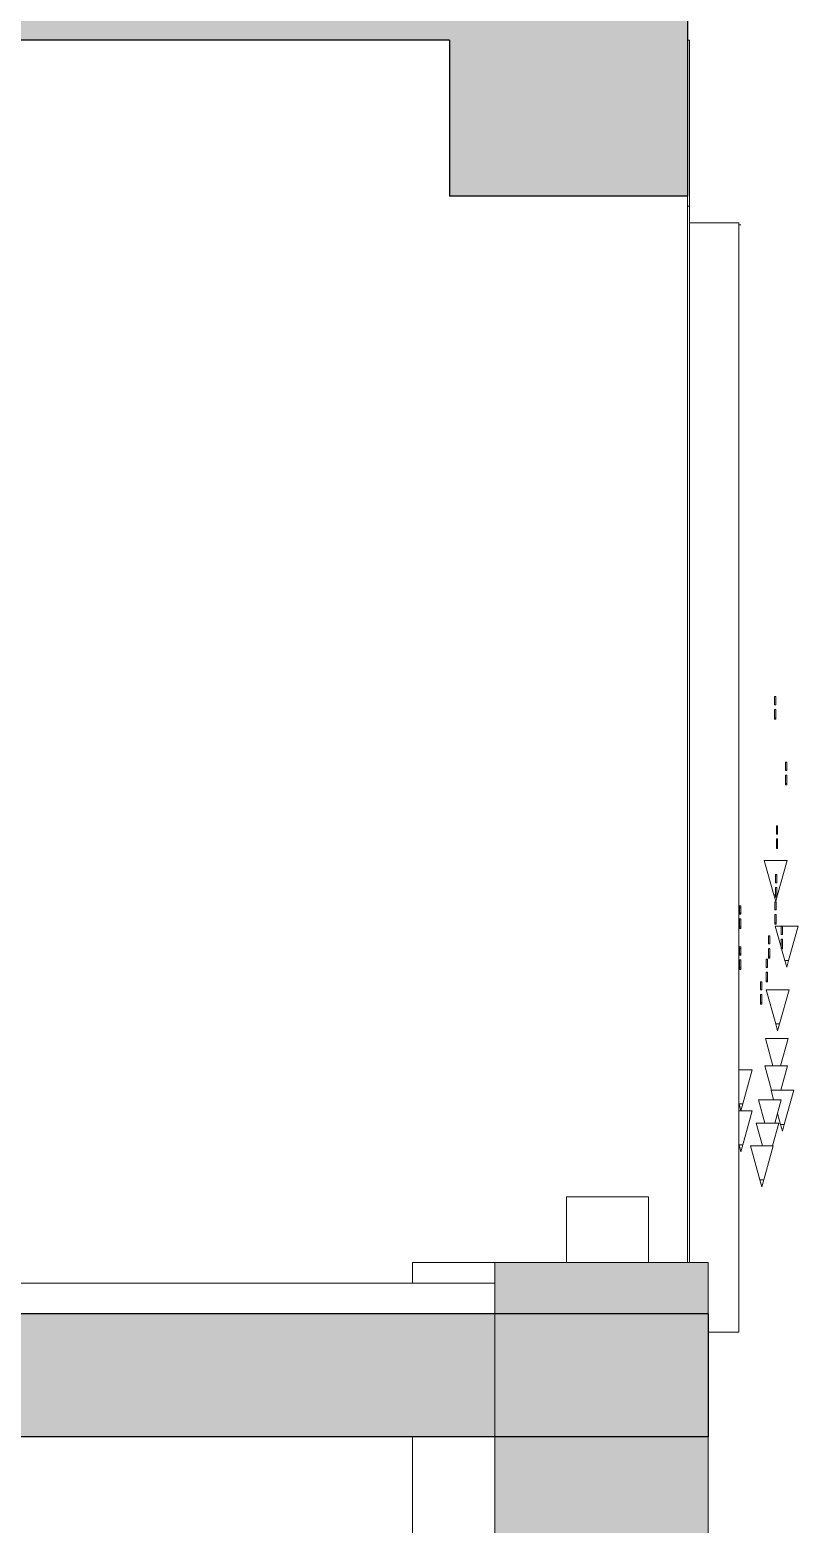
# Model space of a CAD drawing. Header units: metres. Extents: x -35.7 to 3.2, y -7 to 21.5.
# Drawn here: x -1.733 to 0.139, y -0.948 to 2.695 of the extents above; entities that cross this region are included whole.
import ezdxf

# ---------------------------------------------------------------- set-up
doc = ezdxf.new("R2010")
doc.units = ezdxf.units.M
doc.header["$MEASUREMENT"] = 0
for name, color, linetype in [('F_Schnitt F RB_1_110 Wand Aussen', 7, 'Continuous'), ('F_Schnitt F RB_1_111 Wand Aussen - Bohrpfahlwand 80', 7, 'Continuous'), ('F_Schnitt F RB_1_210 Decke', 7, 'Continuous'), ('F_Schnitt F RB_1_211 Decke - Bohrpfahl Rost', 7, 'Continuous'), ('F_Schnitt F RB_1_250 Träger Unterzug', 7, 'Continuous'), ('F_Schnitt F RB_1_270 Deckendurchbruchsymbol', 7, 'Continuous'), ('F_Schnitt F RB_1_420 Rampe', 7, 'Continuous'), ('F_Schnitt F RB_1_910 Allgemein Lageplan Höhen', 7, 'Continuous')]:
    doc.layers.add(name, color=color, linetype=linetype)

msp = doc.modelspace()

# ---------------------------------------------------------------- hatches: boundary and pattern name
at = {"layer": 'F_Schnitt F RB_1_111 Wand Aussen - Bohrpfahlwand 80', "linetype": 'Continuous', "lineweight": 0, "true_color": 0x000000}
msp.add_hatch(color=18, dxfattribs=at).paths.add_polyline_path([(-0.08, -0.31), (-0.6, -0.31), (-0.6, -0.735), (-0.08, -0.735)])
at = {"layer": 'F_Schnitt F RB_1_210 Decke', "linetype": 'Continuous', "lineweight": 0, "true_color": 0x000000}
for points in [[(-14.87, 2.67), (-0.71, 2.67), (-0.71, 2.87), (-14.87, 2.87)], [(-0.71, 2.72), (-0.71, 2.67), (-0.13, 2.67), (-0.13, 2.72)]]:
    msp.add_hatch(color=18, dxfattribs=at).paths.add_polyline_path(points)
at = {"layer": 'F_Schnitt F RB_1_211 Decke - Bohrpfahl Rost', "linetype": 'Continuous', "lineweight": 0, "true_color": 0x000000}
msp.add_hatch(color=18, dxfattribs=at).paths.add_polyline_path([(-0.08, -1.4), (-0.08, -0.735), (-0.6, -0.735), (-0.6, -1.4)])
at = {"layer": 'F_Schnitt F RB_1_250 Träger Unterzug', "linetype": 'Continuous', "lineweight": 0, "true_color": 0x000000}
msp.add_hatch(color=18, dxfattribs=at).paths.add_polyline_path([(-0.71, 2.29), (-0.13, 2.29), (-0.13, 2.67), (-0.71, 2.67)])
at = {"layer": 'F_Schnitt F RB_1_420 Rampe', "linetype": 'Continuous', "lineweight": 0, "true_color": 0x000000}
msp.add_hatch(color=18, dxfattribs=at).paths.add_polyline_path([(-0.6, -0.435), (-2.93, -0.435), (-2.93, -0.735), (-0.6, -0.735)])

# ---------------------------------------------------------------- linework, layer by layer
at = {"layer": 'F_Schnitt F RB_1_110 Wand Aussen', "color": 7, "linetype": 'Continuous', "lineweight": 18, "ltscale": 1000}
for p, q in [((-0.125, 2.67), (-0.13, 2.67)), ((-0.125, 2.265), (-0.125, 2.67)), ((-0.13, -0.31), (-0.13, 2.29)), ((-0.8, -0.36), (-0.8, -0.31)), ((-0.8, -0.31), (-0.6, -0.31)), ((-0.8, -1.04), (-0.8, -0.735))]:
    msp.add_line(p, q, dxfattribs=at)
at = {"layer": 'F_Schnitt F RB_1_110 Wand Aussen', "color": 7, "linetype": 'Continuous', "lineweight": 13, "ltscale": 1000}
for p, q in [((-0.125, 2.265), (-0.13, 2.265)), ((-0.125, 2.265), (-0.125, 2.225)), ((-0.125, 2.225), (-0.125, -0.31)), ((-0.005, 2.225), (-0.125, 2.225)), ((-0.005, 2.225), (-0.005, 2.22)), ((-0.005, 2.22), (-0.005, -0.48)), ((-0.005, 2.22), (0, 2.22)), ((-0.005, 2.22), (0, 2.22)), ((-0.005, -0.48), (-0.08, -0.48))]:
    msp.add_line(p, q, dxfattribs=at)
at = {"layer": 'F_Schnitt F RB_1_111 Wand Aussen - Bohrpfahlwand 80', "color": 7, "linetype": 'Continuous', "lineweight": 18, "ltscale": 1000}
msp.add_line((-0.6, -0.31), (-0.6, -0.735), dxfattribs=at)
at = {"layer": 'F_Schnitt F RB_1_111 Wand Aussen - Bohrpfahlwand 80', "color": 7, "linetype": 'Continuous', "lineweight": 13, "ltscale": 1000}
for q in [(-0.6, -0.31), (-0.08, -0.735)]:
    msp.add_line((-0.08, -0.31), q, dxfattribs=at)
at = {"layer": 'F_Schnitt F RB_1_210 Decke', "color": 7, "linetype": 'Continuous', "lineweight": 25, "ltscale": 1000}
for p, q in [((-0.13, 2.72), (-0.13, 2.67)), ((-0.71, 2.67), (-2.93, 2.67))]:
    msp.add_line(p, q, dxfattribs=at)
at = {"layer": 'F_Schnitt F RB_1_210 Decke', "color": 7, "linetype": 'Continuous', "lineweight": 13, "ltscale": 1000}
msp.add_line((-2.93, -0.36), (-0.6, -0.36), dxfattribs=at)
at = {"layer": 'F_Schnitt F RB_1_211 Decke - Bohrpfahl Rost', "color": 8, "linetype": 'Continuous', "lineweight": 13, "ltscale": 1000}
for p, q in [((-0.6, -0.735), (-0.6, -1.4)), ((-0.08, -0.735), (-0.08, -1.4))]:
    msp.add_line(p, q, dxfattribs=at)
at = {"layer": 'F_Schnitt F RB_1_250 Träger Unterzug', "color": 7, "linetype": 'Continuous', "lineweight": 25, "ltscale": 1000}
for p, q in [((-0.71, 2.67), (-0.71, 2.29)), ((-0.13, 2.67), (-0.13, 2.29)), ((-0.13, 2.29), (-0.71, 2.29))]:
    msp.add_line(p, q, dxfattribs=at)
at = {"layer": 'F_Schnitt F RB_1_270 Deckendurchbruchsymbol', "color": 7, "linetype": 'Continuous', "lineweight": 13, "ltscale": 1000}
for p, q in [((-0.425, -0.15), (-0.225, -0.15)), ((-0.425, -0.31), (-0.425, -0.15)), ((-0.225, -0.31), (-0.225, -0.15))]:
    msp.add_line(p, q, dxfattribs=at)
at = {"layer": 'F_Schnitt F RB_1_420 Rampe', "color": 7, "linetype": 'Continuous', "lineweight": 25, "ltscale": 1000}
for p, q in [((-0.08, -0.435), (-2.93, -0.435)), ((-0.08, -0.435), (-0.08, -0.735)), ((-0.6, -0.735), (-2.93, -0.735)), ((-0.08, -0.735), (-0.6, -0.735)), ((-0.08, -0.735), (-0.08, -0.735))]:
    msp.add_line(p, q, dxfattribs=at)
at = {"layer": 'F_Schnitt F RB_1_910 Allgemein Lageplan Höhen', "color": 7, "linetype": 'Continuous', "lineweight": 13, "ltscale": 1000}
for p, q in [((0.0816, 1.0696), (0.0816, 1.0698)), ((0.0848, 1.0698), (0.0816, 1.0698)), ((0.0816, 1.05), (0.0816, 1.0696)), ((0.0848, 1.0696), (0.0816, 1.0696)), ((0.0848, 1.0696), (0.0848, 1.0698)), ((0.0848, 1.05), (0.0848, 1.0696)), ((0.0848, 1.05), (0.0816, 1.05)), ((0.0816, 1.0498), (0.0816, 1.05)), ((0.0816, 1.0497), (0.0816, 1.0498)), ((0.0848, 1.0497), (0.0816, 1.0497)), ((0.0848, 1.0383), (0.0816, 1.0383)), ((0.0816, 1.038), (0.0816, 1.0382)), ((0.0816, 1.0376), (0.0816, 1.038)), ((0.0816, 1.0372), (0.0816, 1.0376)), ((0.0816, 1.0366), (0.0816, 1.0372)), ((0.0816, 1.0358), (0.0816, 1.0366)), ((0.0816, 1.035), (0.0816, 1.0358)), ((0.0816, 1.034), (0.0816, 1.035)), ((0.0816, 1.0329), (0.0816, 1.034)), ((0.0816, 1.0316), (0.0816, 1.0329)), ((0.0816, 1.0301), (0.0816, 1.0316)), ((0.0816, 1.0283), (0.0816, 1.0301)), ((0.0816, 1.0266), (0.0816, 1.0283)), ((0.0816, 1.0251), (0.0816, 1.0266)), ((0.0816, 1.0238), (0.0816, 1.0251)), ((0.0816, 1.0227), (0.0816, 1.0238)), ((0.0816, 1.0214), (0.0816, 1.0227)), ((0.0816, 1.0203), (0.0816, 1.0214)), ((0.0816, 1.0194), (0.0816, 1.0203)), ((0.0848, 1.0498), (0.0848, 1.05)), ((0.0848, 1.0497), (0.0848, 1.0498)), ((0.0848, 1.038), (0.0848, 1.0382)), ((0.0848, 1.0376), (0.0848, 1.038)), ((0.0848, 1.0372), (0.0848, 1.0376)), ((0.0848, 1.0366), (0.0848, 1.0372)), ((0.0848, 1.0358), (0.0848, 1.0366)), ((0.0848, 1.035), (0.0848, 1.0358)), ((0.0848, 1.034), (0.0848, 1.035)), ((0.0848, 1.0329), (0.0848, 1.034)), ((0.0848, 1.0316), (0.0848, 1.0329)), ((0.0848, 1.0301), (0.0848, 1.0316)), ((0.0848, 1.0283), (0.0848, 1.0301)), ((0.0848, 1.0266), (0.0848, 1.0283)), ((0.0848, 1.0251), (0.0848, 1.0266)), ((0.0848, 1.0238), (0.0848, 1.0251)), ((0.0848, 1.0227), (0.0848, 1.0238)), ((0.0848, 1.0214), (0.0848, 1.0227)), ((0.0848, 1.0203), (0.0848, 1.0214)), ((0.0848, 1.0194), (0.0848, 1.0203)), ((0.0816, 1.0188), (0.0816, 1.0194)), ((0.0816, 1.0184), (0.0816, 1.0188)), ((0.0816, 1.0182), (0.0816, 1.0184)), ((0.0848, 1.0182), (0.0816, 1.0182)), ((0.0816, 1.0172), (0.0816, 1.0182)), ((0.0816, 1.0161), (0.0816, 1.0172)), ((0.0816, 1.0153), (0.0816, 1.0161)), ((0.0816, 1.0147), (0.0816, 1.0153)), ((0.0848, 1.0147), (0.0816, 1.0147)), ((0.0848, 1.0188), (0.0848, 1.0194)), ((0.0848, 1.0184), (0.0848, 1.0188)), ((0.0848, 1.0182), (0.0848, 1.0184)), ((0.0848, 1.0172), (0.0848, 1.0182)), ((0.0848, 1.0161), (0.0848, 1.0172)), ((0.0848, 1.0153), (0.0848, 1.0161)), ((0.0848, 1.0147), (0.0848, 1.0153)), ((0.1085, 0.9096), (0.1085, 0.9098)), ((0.1116, 0.9098), (0.1085, 0.9098)), ((0.1085, 0.89), (0.1085, 0.9096)), ((0.1116, 0.9096), (0.1085, 0.9096)), ((0.1116, 0.89), (0.1085, 0.89)), ((0.1085, 0.8898), (0.1085, 0.89)), ((0.1085, 0.8897), (0.1085, 0.8898)), ((0.1116, 0.8897), (0.1085, 0.8897)), ((0.1116, 0.8783), (0.1085, 0.8783)), ((0.1085, 0.878), (0.1085, 0.8782)), ((0.1085, 0.8776), (0.1085, 0.878)), ((0.1085, 0.8772), (0.1085, 0.8776)), ((0.1085, 0.8766), (0.1085, 0.8772)), ((0.1085, 0.8758), (0.1085, 0.8766)), ((0.1085, 0.875), (0.1085, 0.8758)), ((0.1085, 0.874), (0.1085, 0.875)), ((0.1116, 0.9096), (0.1116, 0.9098)), ((0.1116, 0.89), (0.1116, 0.9096)), ((0.1116, 0.8898), (0.1116, 0.89)), ((0.1116, 0.8897), (0.1116, 0.8898)), ((0.1116, 0.878), (0.1116, 0.8782)), ((0.1116, 0.8776), (0.1116, 0.878)), ((0.1116, 0.8772), (0.1116, 0.8776)), ((0.1116, 0.8766), (0.1116, 0.8772)), ((0.1116, 0.8758), (0.1116, 0.8766)), ((0.1116, 0.875), (0.1116, 0.8758)), ((0.1116, 0.874), (0.1116, 0.875)), ((0.1085, 0.8729), (0.1085, 0.874)), ((0.1085, 0.8716), (0.1085, 0.8729)), ((0.1085, 0.8701), (0.1085, 0.8716)), ((0.1085, 0.8683), (0.1085, 0.8701)), ((0.1085, 0.8666), (0.1085, 0.8683)), ((0.1085, 0.8651), (0.1085, 0.8666)), ((0.1085, 0.8638), (0.1085, 0.8651)), ((0.1085, 0.8627), (0.1085, 0.8638)), ((0.1085, 0.8614), (0.1085, 0.8627)), ((0.1085, 0.8603), (0.1085, 0.8614)), ((0.1085, 0.8594), (0.1085, 0.8603)), ((0.1085, 0.8588), (0.1085, 0.8594)), ((0.1085, 0.8584), (0.1085, 0.8588)), ((0.1085, 0.8582), (0.1085, 0.8584)), ((0.1116, 0.8582), (0.1085, 0.8582)), ((0.1085, 0.8572), (0.1085, 0.8582)), ((0.1085, 0.8561), (0.1085, 0.8572)), ((0.1085, 0.8553), (0.1085, 0.8561)), ((0.1085, 0.8547), (0.1085, 0.8553)), ((0.1116, 0.8547), (0.1085, 0.8547)), ((0.1116, 0.8729), (0.1116, 0.874)), ((0.1116, 0.8716), (0.1116, 0.8729)), ((0.1116, 0.8701), (0.1116, 0.8716)), ((0.1116, 0.8683), (0.1116, 0.8701)), ((0.1116, 0.8666), (0.1116, 0.8683)), ((0.1116, 0.8651), (0.1116, 0.8666)), ((0.1116, 0.8638), (0.1116, 0.8651)), ((0.1116, 0.8627), (0.1116, 0.8638)), ((0.1116, 0.8614), (0.1116, 0.8627)), ((0.1116, 0.8603), (0.1116, 0.8614)), ((0.1116, 0.8594), (0.1116, 0.8603)), ((0.1116, 0.8588), (0.1116, 0.8594)), ((0.1116, 0.8584), (0.1116, 0.8588)), ((0.1116, 0.8582), (0.1116, 0.8584)), ((0.1116, 0.8572), (0.1116, 0.8582)), ((0.1116, 0.8561), (0.1116, 0.8572)), ((0.1116, 0.8553), (0.1116, 0.8561)), ((0.1116, 0.8547), (0.1116, 0.8553)), ((0.0864, 0.7546), (0.0864, 0.7548)), ((0.0895, 0.7548), (0.0864, 0.7548)), ((0.0864, 0.735), (0.0864, 0.7546)), ((0.0895, 0.7546), (0.0864, 0.7546)), ((0.0895, 0.735), (0.0864, 0.735)), ((0.0864, 0.7348), (0.0864, 0.735)), ((0.0864, 0.7347), (0.0864, 0.7348)), ((0.0895, 0.7347), (0.0864, 0.7347)), ((0.0895, 0.7546), (0.0895, 0.7548)), ((0.0895, 0.735), (0.0895, 0.7546)), ((0.0895, 0.7348), (0.0895, 0.735)), ((0.0895, 0.7347), (0.0895, 0.7348)), ((0.0895, 0.7233), (0.0864, 0.7233)), ((0.0864, 0.723), (0.0864, 0.7232)), ((0.0864, 0.7226), (0.0864, 0.723)), ((0.0864, 0.7222), (0.0864, 0.7226)), ((0.0864, 0.7216), (0.0864, 0.7222)), ((0.0864, 0.7208), (0.0864, 0.7216)), ((0.0864, 0.72), (0.0864, 0.7208)), ((0.0864, 0.719), (0.0864, 0.72)), ((0.0864, 0.7179), (0.0864, 0.719)), ((0.0864, 0.7166), (0.0864, 0.7179)), ((0.0864, 0.7151), (0.0864, 0.7166)), ((0.0864, 0.7133), (0.0864, 0.7151)), ((0.0864, 0.7116), (0.0864, 0.7133)), ((0.0864, 0.7101), (0.0864, 0.7116)), ((0.0864, 0.7088), (0.0864, 0.7101)), ((0.0864, 0.7077), (0.0864, 0.7088)), ((0.0864, 0.7064), (0.0864, 0.7077)), ((0.0864, 0.7053), (0.0864, 0.7064)), ((0.0864, 0.7044), (0.0864, 0.7053)), ((0.0864, 0.7038), (0.0864, 0.7044)), ((0.0864, 0.7034), (0.0864, 0.7038)), ((0.0864, 0.7032), (0.0864, 0.7034)), ((0.0895, 0.7032), (0.0864, 0.7032)), ((0.0864, 0.7022), (0.0864, 0.7032)), ((0.0864, 0.7011), (0.0864, 0.7022)), ((0.0864, 0.7003), (0.0864, 0.7011)), ((0.0864, 0.6997), (0.0864, 0.7003)), ((0.0895, 0.6997), (0.0864, 0.6997)), ((0.0895, 0.723), (0.0895, 0.7232)), ((0.0895, 0.7226), (0.0895, 0.723)), ((0.0895, 0.7222), (0.0895, 0.7226)), ((0.0895, 0.7216), (0.0895, 0.7222)), ((0.0895, 0.7208), (0.0895, 0.7216)), ((0.0895, 0.72), (0.0895, 0.7208)), ((0.0895, 0.719), (0.0895, 0.72)), ((0.0895, 0.7179), (0.0895, 0.719)), ((0.0895, 0.7166), (0.0895, 0.7179)), ((0.0895, 0.7151), (0.0895, 0.7166)), ((0.0895, 0.7133), (0.0895, 0.7151)), ((0.0895, 0.7116), (0.0895, 0.7133)), ((0.0895, 0.7101), (0.0895, 0.7116)), ((0.0895, 0.7088), (0.0895, 0.7101)), ((0.0895, 0.7077), (0.0895, 0.7088)), ((0.0895, 0.7064), (0.0895, 0.7077)), ((0.0895, 0.7053), (0.0895, 0.7064)), ((0.0895, 0.7044), (0.0895, 0.7053)), ((0.0895, 0.7038), (0.0895, 0.7044)), ((0.0895, 0.7034), (0.0895, 0.7038)), ((0.0895, 0.7032), (0.0895, 0.7034)), ((0.0895, 0.7022), (0.0895, 0.7032)), ((0.0895, 0.7011), (0.0895, 0.7022)), ((0.0895, 0.7003), (0.0895, 0.7011)), ((0.0895, 0.6997), (0.0895, 0.7003)), ((0.057, 0.67), (0.0607, 0.67)), ((0.0801, 0.5867), (0.057, 0.67)), ((0.0607, 0.67), (0.0709, 0.67)), ((0.0709, 0.67), (0.0848, 0.67)), ((0.0848, 0.67), (0.0986, 0.67)), ((0.0894, 0.5867), (0.1125, 0.67)), ((0.0986, 0.67), (0.1088, 0.67)), ((0.1088, 0.67), (0.1125, 0.67)), ((0.0842, 0.6356), (0.0842, 0.6358)), ((0.0874, 0.6358), (0.0842, 0.6358)), ((0.0842, 0.616), (0.0842, 0.6356)), ((0.0874, 0.6356), (0.0842, 0.6356)), ((0.0874, 0.6356), (0.0874, 0.6358)), ((0.0874, 0.616), (0.0874, 0.6356)), ((0.0801, 0.5867), (0.0807, 0.5867)), ((0.0848, 0.57), (0.0801, 0.5867)), ((0.0807, 0.5867), (0.0824, 0.5867)), ((0.0824, 0.5867), (0.0842, 0.5867)), ((0.0874, 0.616), (0.0842, 0.616)), ((0.0842, 0.6158), (0.0842, 0.616)), ((0.0842, 0.6157), (0.0842, 0.6158)), ((0.0874, 0.6157), (0.0842, 0.6157)), ((0.0874, 0.6043), (0.0842, 0.6043)), ((0.0842, 0.604), (0.0842, 0.6042)), ((0.0842, 0.6036), (0.0842, 0.604)), ((0.0842, 0.6032), (0.0842, 0.6036)), ((0.0842, 0.6026), (0.0842, 0.6032)), ((0.0842, 0.6018), (0.0842, 0.6026)), ((0.0842, 0.601), (0.0842, 0.6018)), ((0.0842, 0.6), (0.0842, 0.601)), ((0.0842, 0.5989), (0.0842, 0.6)), ((0.0842, 0.5976), (0.0842, 0.5989)), ((0.0842, 0.5961), (0.0842, 0.5976)), ((0.0842, 0.5943), (0.0842, 0.5961)), ((0.0842, 0.5926), (0.0842, 0.5943)), ((0.0842, 0.5911), (0.0842, 0.5926)), ((0.0842, 0.5898), (0.0842, 0.5911)), ((0.0842, 0.5887), (0.0842, 0.5898)), ((0.0842, 0.5874), (0.0842, 0.5887)), ((0.0842, 0.5863), (0.0842, 0.5874)), ((0.0842, 0.5854), (0.0842, 0.5863)), ((0.0842, 0.5848), (0.0842, 0.5854)), ((0.0842, 0.5844), (0.0842, 0.5848)), ((0.0842, 0.5842), (0.0842, 0.5844)), ((0.0874, 0.5842), (0.0842, 0.5842)), ((0.0874, 0.5842), (0.0842, 0.5842)), ((0.0842, 0.5832), (0.0842, 0.5842)), ((0.0842, 0.5821), (0.0842, 0.5832)), ((0.0848, 0.57), (0.0894, 0.5867)), ((0.0874, 0.6158), (0.0874, 0.616)), ((0.0874, 0.6157), (0.0874, 0.6158)), ((0.0874, 0.604), (0.0874, 0.6042)), ((0.0874, 0.6036), (0.0874, 0.604)), ((0.0874, 0.6032), (0.0874, 0.6036)), ((0.0874, 0.6026), (0.0874, 0.6032)), ((0.0874, 0.6018), (0.0874, 0.6026)), ((0.0874, 0.601), (0.0874, 0.6018)), ((0.0874, 0.6), (0.0874, 0.601)), ((0.0874, 0.5989), (0.0874, 0.6)), ((0.0874, 0.5976), (0.0874, 0.5989)), ((0.0874, 0.5961), (0.0874, 0.5976)), ((0.0874, 0.5943), (0.0874, 0.5961)), ((0.0874, 0.5926), (0.0874, 0.5943)), ((0.0874, 0.5911), (0.0874, 0.5926)), ((0.0874, 0.5898), (0.0874, 0.5911)), ((0.0874, 0.5887), (0.0874, 0.5898)), ((0.0874, 0.5874), (0.0874, 0.5887)), ((0.0874, 0.5863), (0.0874, 0.5874)), ((0.0874, 0.5867), (0.0888, 0.5867)), ((0.0874, 0.5854), (0.0874, 0.5863)), ((0.0874, 0.5848), (0.0874, 0.5854)), ((0.0874, 0.5844), (0.0874, 0.5848)), ((0.0874, 0.5842), (0.0874, 0.5844)), ((0.0874, 0.5832), (0.0874, 0.5842)), ((0.0874, 0.5821), (0.0874, 0.5832)), ((0.0888, 0.5867), (0.0894, 0.5867)), ((0.0827, 0.5696), (0.0827, 0.5698)), ((0.0858, 0.5698), (0.0827, 0.5698)), ((0.0827, 0.55), (0.0827, 0.5696)), ((0.0858, 0.5696), (0.0827, 0.5696)), ((0.0858, 0.55), (0.0827, 0.55)), ((0.0827, 0.5498), (0.0827, 0.55)), ((0.0827, 0.5497), (0.0827, 0.5498)), ((0.0858, 0.5497), (0.0827, 0.5497)), ((0.0842, 0.5813), (0.0842, 0.5821)), ((0.0842, 0.5807), (0.0842, 0.5813)), ((0.0874, 0.5807), (0.0842, 0.5807)), ((0.0858, 0.5696), (0.0858, 0.5698)), ((0.0858, 0.55), (0.0858, 0.5696)), ((0.0858, 0.5498), (0.0858, 0.55)), ((0.0858, 0.5497), (0.0858, 0.5498)), ((0.0874, 0.5813), (0.0874, 0.5821)), ((0.0874, 0.5807), (0.0874, 0.5813)), ((0.0858, 0.5383), (0.0827, 0.5383)), ((0.0827, 0.538), (0.0827, 0.5382)), ((0.0827, 0.5376), (0.0827, 0.538)), ((0.0827, 0.5372), (0.0827, 0.5376)), ((0.0827, 0.5366), (0.0827, 0.5372)), ((0.0827, 0.5358), (0.0827, 0.5366)), ((0.0827, 0.535), (0.0827, 0.5358)), ((0.0827, 0.534), (0.0827, 0.535)), ((0.0827, 0.5329), (0.0827, 0.534)), ((0.0827, 0.5316), (0.0827, 0.5329)), ((0.0827, 0.5301), (0.0827, 0.5316)), ((0.0827, 0.5283), (0.0827, 0.5301)), ((0.0827, 0.5266), (0.0827, 0.5283)), ((0.0827, 0.5251), (0.0827, 0.5266)), ((0.0827, 0.5238), (0.0827, 0.5251)), ((0.0827, 0.5227), (0.0827, 0.5238)), ((0.0827, 0.5214), (0.0827, 0.5227)), ((0.0827, 0.5203), (0.0827, 0.5214)), ((0.0827, 0.5194), (0.0827, 0.5203)), ((0.0827, 0.5188), (0.0827, 0.5194)), ((0.0827, 0.5184), (0.0827, 0.5188)), ((0.0827, 0.5182), (0.0827, 0.5184)), ((0.0858, 0.5182), (0.0827, 0.5182)), ((0.0827, 0.5172), (0.0827, 0.5182)), ((0.0827, 0.5161), (0.0827, 0.5172)), ((0.0827, 0.5153), (0.0827, 0.5161)), ((0.0827, 0.5147), (0.0827, 0.5153)), ((0.0858, 0.5147), (0.0827, 0.5147)), ((0.0838, 0.51), (0.0876, 0.51)), ((0.098, 0.459), (0.0838, 0.51)), ((0.0858, 0.538), (0.0858, 0.5382)), ((0.0858, 0.5376), (0.0858, 0.538)), ((0.0858, 0.5372), (0.0858, 0.5376)), ((0.0858, 0.5366), (0.0858, 0.5372)), ((0.0858, 0.5358), (0.0858, 0.5366)), ((0.0858, 0.535), (0.0858, 0.5358)), ((0.0858, 0.534), (0.0858, 0.535)), ((0.0858, 0.5329), (0.0858, 0.534)), ((0.0858, 0.5316), (0.0858, 0.5329)), ((0.0858, 0.5301), (0.0858, 0.5316)), ((0.0858, 0.5283), (0.0858, 0.5301)), ((0.0858, 0.5266), (0.0858, 0.5283)), ((0.0858, 0.5251), (0.0858, 0.5266)), ((0.0858, 0.5238), (0.0858, 0.5251)), ((0.0858, 0.5227), (0.0858, 0.5238)), ((0.0858, 0.5214), (0.0858, 0.5227)), ((0.0858, 0.5203), (0.0858, 0.5214)), ((0.0858, 0.5194), (0.0858, 0.5203)), ((0.0858, 0.5188), (0.0858, 0.5194)), ((0.0858, 0.5184), (0.0858, 0.5188)), ((0.0858, 0.5182), (0.0858, 0.5184)), ((0.0858, 0.5172), (0.0858, 0.5182)), ((0.0858, 0.5161), (0.0858, 0.5172)), ((0.0858, 0.5153), (0.0858, 0.5161)), ((0.0858, 0.5147), (0.0858, 0.5153)), ((0.0876, 0.51), (0.0977, 0.51)), ((0.0977, 0.51), (0.1116, 0.51)), ((0.1116, 0.51), (0.1255, 0.51)), ((0.1162, 0.4267), (0.1394, 0.51)), ((0.1255, 0.51), (0.1357, 0.51)), ((0.1357, 0.51), (0.1394, 0.51)), ((0.0675, 0.4866), (0.0675, 0.4868)), ((0.0706, 0.4868), (0.0675, 0.4868)), ((0.0675, 0.467), (0.0675, 0.4866)), ((0.0706, 0.4866), (0.0675, 0.4866)), ((0.0706, 0.4866), (0.0706, 0.4868)), ((0.0706, 0.467), (0.0706, 0.4866)), ((0.098, 0.5096), (0.098, 0.5098)), ((0.1011, 0.5098), (0.098, 0.5098)), ((0.098, 0.49), (0.098, 0.5096)), ((0.1011, 0.5096), (0.098, 0.5096)), ((0.1011, 0.49), (0.098, 0.49)), ((0.098, 0.4898), (0.098, 0.49)), ((0.098, 0.4897), (0.098, 0.4898)), ((0.1011, 0.4897), (0.098, 0.4897)), ((0.1011, 0.4783), (0.098, 0.4783)), ((0.098, 0.478), (0.098, 0.4782)), ((0.098, 0.4776), (0.098, 0.478)), ((0.098, 0.4772), (0.098, 0.4776)), ((0.098, 0.4766), (0.098, 0.4772)), ((0.098, 0.4758), (0.098, 0.4766)), ((0.098, 0.475), (0.098, 0.4758)), ((0.098, 0.474), (0.098, 0.475)), ((0.098, 0.4729), (0.098, 0.474)), ((0.1011, 0.5096), (0.1011, 0.5098)), ((0.1011, 0.49), (0.1011, 0.5096)), ((0.1011, 0.4898), (0.1011, 0.49)), ((0.1011, 0.4897), (0.1011, 0.4898)), ((0.1011, 0.478), (0.1011, 0.4782)), ((0.1011, 0.4776), (0.1011, 0.478)), ((0.1011, 0.4772), (0.1011, 0.4776)), ((0.1011, 0.4766), (0.1011, 0.4772)), ((0.1011, 0.4758), (0.1011, 0.4766)), ((0.1011, 0.475), (0.1011, 0.4758)), ((0.1011, 0.474), (0.1011, 0.475)), ((0.1011, 0.4729), (0.1011, 0.474)), ((0.0706, 0.467), (0.0675, 0.467)), ((0.0675, 0.4668), (0.0675, 0.467)), ((0.0675, 0.4667), (0.0675, 0.4668)), ((0.0706, 0.4667), (0.0675, 0.4667)), ((0.0706, 0.4553), (0.0675, 0.4553)), ((0.0675, 0.455), (0.0675, 0.4552)), ((0.0675, 0.4546), (0.0675, 0.455)), ((0.0675, 0.4542), (0.0675, 0.4546)), ((0.0675, 0.4536), (0.0675, 0.4542)), ((0.0675, 0.4528), (0.0675, 0.4536)), ((0.0675, 0.452), (0.0675, 0.4528)), ((0.0675, 0.451), (0.0675, 0.452)), ((0.0675, 0.4499), (0.0675, 0.451)), ((0.0675, 0.4486), (0.0675, 0.4499)), ((0.0675, 0.4471), (0.0675, 0.4486)), ((0.0675, 0.4453), (0.0675, 0.4471)), ((0.0675, 0.4436), (0.0675, 0.4453)), ((0.0675, 0.4421), (0.0675, 0.4436)), ((0.0675, 0.4408), (0.0675, 0.4421)), ((0.0675, 0.4397), (0.0675, 0.4408)), ((0.0675, 0.4384), (0.0675, 0.4397)), ((0.0675, 0.4373), (0.0675, 0.4384)), ((0.0675, 0.4364), (0.0675, 0.4373)), ((0.0706, 0.4668), (0.0706, 0.467)), ((0.0706, 0.4667), (0.0706, 0.4668)), ((0.0706, 0.455), (0.0706, 0.4552)), ((0.0706, 0.4546), (0.0706, 0.455)), ((0.0706, 0.4542), (0.0706, 0.4546)), ((0.0706, 0.4536), (0.0706, 0.4542)), ((0.0706, 0.4528), (0.0706, 0.4536)), ((0.0706, 0.452), (0.0706, 0.4528)), ((0.0706, 0.451), (0.0706, 0.452)), ((0.0706, 0.4499), (0.0706, 0.451)), ((0.0706, 0.4486), (0.0706, 0.4499)), ((0.0706, 0.4471), (0.0706, 0.4486)), ((0.0706, 0.4453), (0.0706, 0.4471)), ((0.0706, 0.4436), (0.0706, 0.4453)), ((0.0706, 0.4421), (0.0706, 0.4436)), ((0.0706, 0.4408), (0.0706, 0.4421)), ((0.0706, 0.4397), (0.0706, 0.4408)), ((0.0706, 0.4384), (0.0706, 0.4397)), ((0.0706, 0.4373), (0.0706, 0.4384)), ((0.0706, 0.4364), (0.0706, 0.4373)), ((0.098, 0.4716), (0.098, 0.4729)), ((0.098, 0.4701), (0.098, 0.4716)), ((0.098, 0.4683), (0.098, 0.4701)), ((0.098, 0.4666), (0.098, 0.4683)), ((0.098, 0.4651), (0.098, 0.4666)), ((0.098, 0.4638), (0.098, 0.4651)), ((0.098, 0.4627), (0.098, 0.4638)), ((0.098, 0.4614), (0.098, 0.4627)), ((0.098, 0.4603), (0.098, 0.4614)), ((0.098, 0.4594), (0.098, 0.4603)), ((0.098, 0.4588), (0.098, 0.4594)), ((0.098, 0.4584), (0.098, 0.4588)), ((0.098, 0.4582), (0.098, 0.4584)), ((0.1011, 0.4582), (0.098, 0.4582)), ((0.098, 0.4572), (0.098, 0.4582)), ((0.098, 0.4561), (0.098, 0.4572)), ((0.098, 0.4553), (0.098, 0.4561)), ((0.098, 0.4547), (0.098, 0.4553)), ((0.1011, 0.4547), (0.098, 0.4547)), ((0.107, 0.4267), (0.0992, 0.4547)), ((0.1011, 0.4716), (0.1011, 0.4729)), ((0.1011, 0.4701), (0.1011, 0.4716)), ((0.1011, 0.4683), (0.1011, 0.4701)), ((0.1011, 0.4666), (0.1011, 0.4683)), ((0.1011, 0.4651), (0.1011, 0.4666)), ((0.1011, 0.4638), (0.1011, 0.4651)), ((0.1011, 0.4627), (0.1011, 0.4638)), ((0.1011, 0.4614), (0.1011, 0.4627)), ((0.1011, 0.4603), (0.1011, 0.4614)), ((0.1011, 0.4594), (0.1011, 0.4603)), ((0.1011, 0.4588), (0.1011, 0.4594)), ((0.1011, 0.4584), (0.1011, 0.4588)), ((0.1011, 0.4582), (0.1011, 0.4584)), ((0.1011, 0.4572), (0.1011, 0.4582)), ((0.1011, 0.4561), (0.1011, 0.4572)), ((0.1011, 0.4553), (0.1011, 0.4561)), ((0.1011, 0.4547), (0.1011, 0.4553)), ((0.0617, 0.4296), (0.0617, 0.4298)), ((0.0648, 0.4298), (0.0617, 0.4298)), ((0.0617, 0.41), (0.0617, 0.4296)), ((0.0648, 0.4296), (0.0617, 0.4296)), ((0.0648, 0.41), (0.0617, 0.41)), ((0.0617, 0.4098), (0.0617, 0.41)), ((0.0617, 0.4097), (0.0617, 0.4098)), ((0.0648, 0.4097), (0.0617, 0.4097)), ((0.0648, 0.4296), (0.0648, 0.4298)), ((0.0648, 0.41), (0.0648, 0.4296)), ((0.0648, 0.4098), (0.0648, 0.41)), ((0.0648, 0.4097), (0.0648, 0.4098)), ((0.0675, 0.4358), (0.0675, 0.4364)), ((0.0675, 0.4354), (0.0675, 0.4358)), ((0.0675, 0.4352), (0.0675, 0.4354)), ((0.0706, 0.4352), (0.0675, 0.4352)), ((0.0675, 0.4342), (0.0675, 0.4352)), ((0.0675, 0.4331), (0.0675, 0.4342)), ((0.0675, 0.4323), (0.0675, 0.4331)), ((0.0675, 0.4317), (0.0675, 0.4323)), ((0.0706, 0.4317), (0.0675, 0.4317)), ((0.0706, 0.4358), (0.0706, 0.4364)), ((0.0706, 0.4354), (0.0706, 0.4358)), ((0.0706, 0.4352), (0.0706, 0.4354)), ((0.0706, 0.4342), (0.0706, 0.4352)), ((0.0706, 0.4331), (0.0706, 0.4342)), ((0.0706, 0.4323), (0.0706, 0.4331)), ((0.0706, 0.4317), (0.0706, 0.4323)), ((0.107, 0.4267), (0.1076, 0.4267)), ((0.1116, 0.41), (0.107, 0.4267)), ((0.1076, 0.4267), (0.1093, 0.4267)), ((0.1093, 0.4267), (0.1116, 0.4267)), ((0.1116, 0.4267), (0.1139, 0.4267)), ((0.1116, 0.41), (0.1162, 0.4267)), ((0.1139, 0.4267), (0.1156, 0.4267)), ((0.1156, 0.4267), (0.1162, 0.4267)), ((0.0477, 0.3746), (0.0477, 0.3748)), ((0.0509, 0.3748), (0.0477, 0.3748)), ((0.0477, 0.355), (0.0477, 0.3746)), ((0.0509, 0.3746), (0.0477, 0.3746)), ((0.0509, 0.3746), (0.0509, 0.3748)), ((0.0509, 0.355), (0.0509, 0.3746)), ((0.0648, 0.3983), (0.0617, 0.3983)), ((0.0617, 0.398), (0.0617, 0.3982)), ((0.0617, 0.3976), (0.0617, 0.398)), ((0.0617, 0.3972), (0.0617, 0.3976)), ((0.0617, 0.3966), (0.0617, 0.3972)), ((0.0617, 0.3958), (0.0617, 0.3966)), ((0.0617, 0.395), (0.0617, 0.3958)), ((0.0617, 0.394), (0.0617, 0.395)), ((0.0617, 0.3929), (0.0617, 0.394)), ((0.0617, 0.3916), (0.0617, 0.3929)), ((0.0617, 0.3901), (0.0617, 0.3916)), ((0.0617, 0.3883), (0.0617, 0.3901)), ((0.0617, 0.3866), (0.0617, 0.3883)), ((0.0617, 0.3851), (0.0617, 0.3866)), ((0.0617, 0.3838), (0.0617, 0.3851)), ((0.0617, 0.3827), (0.0617, 0.3838)), ((0.0617, 0.3814), (0.0617, 0.3827)), ((0.0617, 0.3803), (0.0617, 0.3814)), ((0.0617, 0.3794), (0.0617, 0.3803)), ((0.0617, 0.3788), (0.0617, 0.3794)), ((0.0617, 0.3784), (0.0617, 0.3788)), ((0.0617, 0.3782), (0.0617, 0.3784)), ((0.0648, 0.3782), (0.0617, 0.3782)), ((0.0617, 0.3772), (0.0617, 0.3782)), ((0.0648, 0.3782), (0.0617, 0.3782)), ((0.0617, 0.3761), (0.0617, 0.3772)), ((0.0617, 0.3753), (0.0617, 0.3761)), ((0.0617, 0.3747), (0.0617, 0.3753)), ((0.0648, 0.3747), (0.0617, 0.3747)), ((0.0648, 0.398), (0.0648, 0.3982)), ((0.0648, 0.3976), (0.0648, 0.398)), ((0.0648, 0.3972), (0.0648, 0.3976)), ((0.0648, 0.3966), (0.0648, 0.3972)), ((0.0648, 0.3958), (0.0648, 0.3966)), ((0.0648, 0.395), (0.0648, 0.3958)), ((0.0648, 0.394), (0.0648, 0.395)), ((0.0648, 0.3929), (0.0648, 0.394)), ((0.0648, 0.3916), (0.0648, 0.3929)), ((0.0648, 0.3901), (0.0648, 0.3916)), ((0.0648, 0.3883), (0.0648, 0.3901)), ((0.0648, 0.3866), (0.0648, 0.3883)), ((0.0648, 0.3851), (0.0648, 0.3866)), ((0.0648, 0.3838), (0.0648, 0.3851)), ((0.0648, 0.3827), (0.0648, 0.3838)), ((0.0648, 0.3814), (0.0648, 0.3827)), ((0.0648, 0.3803), (0.0648, 0.3814)), ((0.0648, 0.3794), (0.0648, 0.3803)), ((0.0648, 0.3788), (0.0648, 0.3794)), ((0.0648, 0.3784), (0.0648, 0.3788)), ((0.0648, 0.3782), (0.0648, 0.3784)), ((0.0648, 0.3772), (0.0648, 0.3782)), ((0.0648, 0.3761), (0.0648, 0.3772)), ((0.0648, 0.3753), (0.0648, 0.3761)), ((0.0648, 0.3747), (0.0648, 0.3753)), ((0.0509, 0.355), (0.0477, 0.355)), ((0.0477, 0.3548), (0.0477, 0.355)), ((0.0477, 0.3547), (0.0477, 0.3548)), ((0.0509, 0.3547), (0.0477, 0.3547)), ((0.0509, 0.3433), (0.0477, 0.3433)), ((0.0477, 0.343), (0.0477, 0.3432)), ((0.0477, 0.3426), (0.0477, 0.343)), ((0.0477, 0.3422), (0.0477, 0.3426)), ((0.0477, 0.3416), (0.0477, 0.3422)), ((0.0477, 0.3408), (0.0477, 0.3416)), ((0.0477, 0.34), (0.0477, 0.3408)), ((0.0477, 0.339), (0.0477, 0.34)), ((0.0477, 0.3379), (0.0477, 0.339)), ((0.0477, 0.3366), (0.0477, 0.3379)), ((0.0477, 0.3351), (0.0477, 0.3366)), ((0.0477, 0.3333), (0.0477, 0.3351)), ((0.0477, 0.3316), (0.0477, 0.3333)), ((0.0477, 0.3301), (0.0477, 0.3316)), ((0.0477, 0.3288), (0.0477, 0.3301)), ((0.0477, 0.3277), (0.0477, 0.3288)), ((0.0509, 0.3548), (0.0509, 0.355)), ((0.0509, 0.3547), (0.0509, 0.3548)), ((0.0509, 0.343), (0.0509, 0.3432)), ((0.0509, 0.3426), (0.0509, 0.343)), ((0.0509, 0.3422), (0.0509, 0.3426)), ((0.0509, 0.3416), (0.0509, 0.3422)), ((0.0509, 0.3408), (0.0509, 0.3416)), ((0.0509, 0.34), (0.0509, 0.3408)), ((0.0509, 0.339), (0.0509, 0.34)), ((0.0509, 0.3379), (0.0509, 0.339)), ((0.0509, 0.3366), (0.0509, 0.3379)), ((0.0509, 0.3351), (0.0509, 0.3366)), ((0.0509, 0.3333), (0.0509, 0.3351)), ((0.0509, 0.3316), (0.0509, 0.3333)), ((0.0509, 0.3301), (0.0509, 0.3316)), ((0.0509, 0.3288), (0.0509, 0.3301)), ((0.0509, 0.3277), (0.0509, 0.3288)), ((0.0617, 0.355), (0.0655, 0.355)), ((0.0849, 0.2717), (0.0617, 0.355)), ((0.0655, 0.355), (0.0756, 0.355)), ((0.0756, 0.355), (0.0895, 0.355)), ((0.0895, 0.355), (0.1034, 0.355)), ((0.0941, 0.2717), (0.1173, 0.355)), ((0.1034, 0.355), (0.1136, 0.355)), ((0.1136, 0.355), (0.1173, 0.355)), ((0.0477, 0.3264), (0.0477, 0.3277)), ((0.0477, 0.3253), (0.0477, 0.3264)), ((0.0477, 0.3244), (0.0477, 0.3253)), ((0.0477, 0.3238), (0.0477, 0.3244)), ((0.0477, 0.3234), (0.0477, 0.3238)), ((0.0477, 0.3232), (0.0477, 0.3234)), ((0.0509, 0.3232), (0.0477, 0.3232)), ((0.0477, 0.3222), (0.0477, 0.3232)), ((0.0477, 0.3211), (0.0477, 0.3222)), ((0.0477, 0.3203), (0.0477, 0.3211)), ((0.0477, 0.3197), (0.0477, 0.3203)), ((0.0509, 0.3197), (0.0477, 0.3197)), ((0.0509, 0.3264), (0.0509, 0.3277)), ((0.0509, 0.3253), (0.0509, 0.3264)), ((0.0509, 0.3244), (0.0509, 0.3253)), ((0.0509, 0.3238), (0.0509, 0.3244)), ((0.0509, 0.3234), (0.0509, 0.3238)), ((0.0509, 0.3232), (0.0509, 0.3234)), ((0.0509, 0.3222), (0.0509, 0.3232)), ((0.0509, 0.3211), (0.0509, 0.3222)), ((0.0509, 0.3203), (0.0509, 0.3211)), ((0.0509, 0.3197), (0.0509, 0.3203)), ((0.0849, 0.2717), (0.0855, 0.2717)), ((0.0895, 0.255), (0.0849, 0.2717)), ((0.0855, 0.2717), (0.0872, 0.2717)), ((0.0872, 0.2717), (0.0895, 0.2717)), ((0.0895, 0.2717), (0.0918, 0.2717)), ((0.0895, 0.255), (0.0941, 0.2717)), ((0.0918, 0.2717), (0.0935, 0.2717)), ((0.0935, 0.2717), (0.0941, 0.2717)), ((0.0596, 0.236), (0.0633, 0.236)), ((0.0779, 0.17), (0.0596, 0.236)), ((0.0633, 0.236), (0.0735, 0.236)), ((0.0735, 0.236), (0.0874, 0.236)), ((0.0874, 0.236), (0.1012, 0.236)), ((0.0968, 0.17), (0.1151, 0.236)), ((0.1012, 0.236), (0.1114, 0.236)), ((0.1114, 0.236), (0.1151, 0.236)), ((0.0581, 0.17), (0.0618, 0.17)), ((0.0747, 0.11), (0.0581, 0.17)), ((0.0618, 0.17), (0.072, 0.17)), ((0.072, 0.17), (0.0858, 0.17)), ((0.0858, 0.17), (0.0997, 0.17)), ((0.097, 0.11), (0.1136, 0.17)), ((0.0997, 0.17), (0.1099, 0.17)), ((0.1099, 0.17), (0.1136, 0.17)), ((0.0734, 0.11), (0.0771, 0.11)), ((0.0798, 0.087), (0.0734, 0.11)), ((0.0771, 0.11), (0.0873, 0.11)), ((0.0873, 0.11), (0.1011, 0.11)), ((0.1011, 0.11), (0.115, 0.11)), ((0.1058, 0.0267), (0.1289, 0.11)), ((0.115, 0.11), (0.1252, 0.11)), ((0.1252, 0.11), (0.1289, 0.11)), ((0.0429, 0.087), (0.0466, 0.087)), ((0.0587, 0.03), (0.0429, 0.087)), ((0.0466, 0.087), (0.0567, 0.087)), ((0.0567, 0.087), (0.0706, 0.087)), ((0.0706, 0.087), (0.0845, 0.087)), ((0.0826, 0.03), (0.0984, 0.087)), ((0.0845, 0.087), (0.0947, 0.087)), ((0.0947, 0.087), (0.0984, 0.087)), ((0.0965, 0.0267), (0.0891, 0.0534)), ((0.0371, 0.03), (0.0408, 0.03)), ((0.0523, -0.025), (0.0371, 0.03)), ((0.0408, 0.03), (0.0509, 0.03)), ((0.0509, 0.03), (0.0648, 0.03)), ((0.0648, 0.03), (0.0787, 0.03)), ((0.0773, -0.025), (0.0926, 0.03)), ((0.0787, 0.03), (0.0889, 0.03)), ((0.0889, 0.03), (0.0926, 0.03)), ((0.0965, 0.0267), (0.0971, 0.0267)), ((0.1011, 0.01), (0.0965, 0.0267)), ((0.0971, 0.0267), (0.0988, 0.0267)), ((0.0988, 0.0267), (0.1011, 0.0267)), ((0.1011, 0.0267), (0.1035, 0.0267)), ((0.1011, 0.01), (0.1058, 0.0267)), ((0.1035, 0.0267), (0.1052, 0.0267)), ((0.1052, 0.0267), (0.1058, 0.0267)), ((0.0231, -0.025), (0.0268, -0.025)), ((0.0462, -0.1083), (0.0231, -0.025)), ((0.0268, -0.025), (0.037, -0.025)), ((0.037, -0.025), (0.0509, -0.025)), ((0.0509, -0.025), (0.0647, -0.025)), ((0.0555, -0.1083), (0.0786, -0.025)), ((0.0647, -0.025), (0.0749, -0.025)), ((0.0749, -0.025), (0.0786, -0.025)), ((0.0462, -0.1083), (0.0468, -0.1083)), ((0.0509, -0.125), (0.0462, -0.1083)), ((0.0468, -0.1083), (0.0485, -0.1083)), ((0.0485, -0.1083), (0.0509, -0.1083)), ((0.0509, -0.1083), (0.0532, -0.1083)), ((0.0509, -0.125), (0.0555, -0.1083)), ((0.0532, -0.1083), (0.0549, -0.1083)), ((0.0549, -0.1083), (0.0555, -0.1083))]:
    msp.add_line(p, q, dxfattribs=at)
at = {"layer": 'F_Schnitt F RB_1_910 Allgemein Lageplan Höhen', "color": 190, "linetype": 'Continuous', "lineweight": 0, "ltscale": 1000, "true_color": 0x9900ff}
for p, q in [((-0.0031, 0.5596), (-0.0031, 0.5598)), ((0, 0.5598), (-0.0031, 0.5598)), ((-0.0031, 0.5545), (-0.0031, 0.5596)), ((0, 0.5596), (-0.0031, 0.5596)), ((-0.0031, 0.5544), (-0.0031, 0.5545)), ((0, 0.5545), (-0.0031, 0.5545)), ((-0.0031, 0.554), (-0.0031, 0.5544)), ((-0.0031, 0.5534), (-0.0031, 0.554)), ((-0.0031, 0.5525), (-0.0031, 0.5534)), ((-0.0031, 0.5512), (-0.0031, 0.5525)), ((-0.0031, 0.5498), (-0.0031, 0.5512)), ((-0.0031, 0.5427), (-0.0031, 0.5498)), ((0, 0.5596), (0, 0.5598)), ((0, 0.5545), (0, 0.5596)), ((0, 0.5544), (0, 0.5545)), ((0, 0.554), (0, 0.5544)), ((0, 0.5534), (0, 0.554)), ((0, 0.5525), (0, 0.5534)), ((0, 0.5512), (0, 0.5525)), ((0, 0.5498), (0, 0.5512)), ((0, 0.5427), (0, 0.5498)), ((-0.0031, 0.54), (-0.0031, 0.5427)), ((0, 0.5427), (-0.0031, 0.5427)), ((0, 0.54), (-0.0031, 0.54)), ((-0.0031, 0.5398), (-0.0031, 0.54)), ((-0.0031, 0.5397), (-0.0031, 0.5398)), ((0, 0.5397), (-0.0031, 0.5397)), ((0, 0.5283), (-0.0031, 0.5283)), ((-0.0031, 0.528), (-0.0031, 0.5282)), ((-0.0031, 0.5276), (-0.0031, 0.528)), ((-0.0031, 0.5272), (-0.0031, 0.5276)), ((-0.0031, 0.5266), (-0.0031, 0.5272)), ((-0.0031, 0.5258), (-0.0031, 0.5266)), ((-0.0031, 0.525), (-0.0031, 0.5258)), ((-0.0031, 0.524), (-0.0031, 0.525)), ((-0.0031, 0.5229), (-0.0031, 0.524)), ((-0.0031, 0.5216), (-0.0031, 0.5229)), ((-0.0031, 0.5201), (-0.0031, 0.5216)), ((-0.0031, 0.5183), (-0.0031, 0.5201)), ((-0.0031, 0.5166), (-0.0031, 0.5183)), ((-0.0031, 0.5151), (-0.0031, 0.5166)), ((-0.0031, 0.5138), (-0.0031, 0.5151)), ((-0.0031, 0.5127), (-0.0031, 0.5138)), ((-0.0031, 0.5114), (-0.0031, 0.5127)), ((-0.0031, 0.5103), (-0.0031, 0.5114)), ((-0.0031, 0.5094), (-0.0031, 0.5103)), ((0, 0.54), (0, 0.5427)), ((0, 0.5398), (0, 0.54)), ((0, 0.5397), (0, 0.5398)), ((0, 0.528), (0, 0.5282)), ((0, 0.5276), (0, 0.528)), ((0, 0.5272), (0, 0.5276)), ((0, 0.5266), (0, 0.5272)), ((0, 0.5258), (0, 0.5266)), ((0, 0.525), (0, 0.5258)), ((0, 0.524), (0, 0.525)), ((0, 0.5229), (0, 0.524)), ((0, 0.5216), (0, 0.5229)), ((0, 0.5201), (0, 0.5216)), ((0, 0.5183), (0, 0.5201)), ((0, 0.5166), (0, 0.5183)), ((0, 0.5151), (0, 0.5166)), ((0, 0.5138), (0, 0.5151)), ((0, 0.5127), (0, 0.5138)), ((0, 0.5114), (0, 0.5127)), ((0, 0.5103), (0, 0.5114)), ((0, 0.5094), (0, 0.5103)), ((-0.0031, 0.5088), (-0.0031, 0.5094)), ((-0.0031, 0.5084), (-0.0031, 0.5088)), ((-0.0031, 0.5082), (-0.0031, 0.5084)), ((0, 0.5082), (-0.0031, 0.5082)), ((-0.0031, 0.5072), (-0.0031, 0.5082)), ((-0.0031, 0.5061), (-0.0031, 0.5072)), ((-0.0031, 0.5053), (-0.0031, 0.5061)), ((-0.0031, 0.5047), (-0.0031, 0.5053)), ((0, 0.5047), (-0.0031, 0.5047)), ((0, 0.5088), (0, 0.5094)), ((0, 0.5084), (0, 0.5088)), ((0, 0.5082), (0, 0.5084)), ((0, 0.5072), (0, 0.5082)), ((0, 0.5061), (0, 0.5072)), ((0, 0.5053), (0, 0.5061)), ((0, 0.5047), (0, 0.5053)), ((-0.0031, 0.4596), (-0.0031, 0.4598)), ((0, 0.4598), (-0.0031, 0.4598)), ((-0.0031, 0.4545), (-0.0031, 0.4596)), ((0, 0.4596), (-0.0031, 0.4596)), ((-0.0031, 0.4544), (-0.0031, 0.4545)), ((0, 0.4545), (-0.0031, 0.4545)), ((-0.0031, 0.454), (-0.0031, 0.4544)), ((-0.0031, 0.4534), (-0.0031, 0.454)), ((-0.0031, 0.4525), (-0.0031, 0.4534)), ((-0.0031, 0.4512), (-0.0031, 0.4525)), ((-0.0031, 0.4498), (-0.0031, 0.4512)), ((-0.0031, 0.4427), (-0.0031, 0.4498)), ((-0.0031, 0.44), (-0.0031, 0.4427)), ((0, 0.4427), (-0.0031, 0.4427)), ((0, 0.44), (-0.0031, 0.44)), ((-0.0031, 0.4398), (-0.0031, 0.44)), ((-0.0031, 0.4397), (-0.0031, 0.4398)), ((0, 0.4397), (-0.0031, 0.4397)), ((0, 0.4596), (0, 0.4598)), ((0, 0.4545), (0, 0.4596)), ((0, 0.4544), (0, 0.4545)), ((0, 0.454), (0, 0.4544)), ((0, 0.4534), (0, 0.454)), ((0, 0.4525), (0, 0.4534)), ((0, 0.4512), (0, 0.4525)), ((0, 0.4498), (0, 0.4512)), ((0, 0.4427), (0, 0.4498)), ((0, 0.44), (0, 0.4427)), ((0, 0.4398), (0, 0.44)), ((0, 0.4397), (0, 0.4398)), ((0, 0.4283), (-0.0031, 0.4283)), ((-0.0031, 0.428), (-0.0031, 0.4282)), ((-0.0031, 0.4276), (-0.0031, 0.428)), ((-0.0031, 0.4272), (-0.0031, 0.4276)), ((-0.0031, 0.4266), (-0.0031, 0.4272)), ((-0.0031, 0.4258), (-0.0031, 0.4266)), ((-0.0031, 0.425), (-0.0031, 0.4258)), ((-0.0031, 0.424), (-0.0031, 0.425)), ((-0.0031, 0.4229), (-0.0031, 0.424)), ((-0.0031, 0.4216), (-0.0031, 0.4229)), ((-0.0031, 0.4201), (-0.0031, 0.4216)), ((-0.0031, 0.4183), (-0.0031, 0.4201)), ((-0.0031, 0.4166), (-0.0031, 0.4183)), ((-0.0031, 0.4151), (-0.0031, 0.4166)), ((-0.0031, 0.4138), (-0.0031, 0.4151)), ((-0.0031, 0.4127), (-0.0031, 0.4138)), ((-0.0031, 0.4114), (-0.0031, 0.4127)), ((-0.0031, 0.4103), (-0.0031, 0.4114)), ((-0.0031, 0.4094), (-0.0031, 0.4103)), ((-0.0031, 0.4088), (-0.0031, 0.4094)), ((-0.0031, 0.4084), (-0.0031, 0.4088)), ((-0.0031, 0.4082), (-0.0031, 0.4084)), ((0, 0.4082), (-0.0031, 0.4082)), ((-0.0031, 0.4072), (-0.0031, 0.4082)), ((-0.0031, 0.4061), (-0.0031, 0.4072)), ((-0.0031, 0.4053), (-0.0031, 0.4061)), ((-0.0031, 0.4047), (-0.0031, 0.4053)), ((0, 0.4047), (-0.0031, 0.4047)), ((0, 0.428), (0, 0.4282)), ((0, 0.4276), (0, 0.428)), ((0, 0.4272), (0, 0.4276)), ((0, 0.4266), (0, 0.4272)), ((0, 0.4258), (0, 0.4266)), ((0, 0.425), (0, 0.4258)), ((0, 0.424), (0, 0.425)), ((0, 0.4229), (0, 0.424)), ((0, 0.4216), (0, 0.4229)), ((0, 0.4201), (0, 0.4216)), ((0, 0.4183), (0, 0.4201)), ((0, 0.4166), (0, 0.4183)), ((0, 0.4151), (0, 0.4166)), ((0, 0.4138), (0, 0.4151)), ((0, 0.4127), (0, 0.4138)), ((0, 0.4114), (0, 0.4127)), ((0, 0.4103), (0, 0.4114)), ((0, 0.4094), (0, 0.4103)), ((0, 0.4088), (0, 0.4094)), ((0, 0.4084), (0, 0.4088)), ((0, 0.4082), (0, 0.4084)), ((0, 0.4072), (0, 0.4082)), ((0, 0.4061), (0, 0.4072)), ((0, 0.4053), (0, 0.4061)), ((0, 0.4047), (0, 0.4053)), ((-0.005, 0.16), (0, 0.16)), ((0, 0.16), (0.0139, 0.16)), ((0.0046, 0.0767), (0.0278, 0.16)), ((0.0139, 0.16), (0.0241, 0.16)), ((0.0241, 0.16), (0.0278, 0.16)), ((-0.0046, 0.0767), (-0.005, 0.078)), ((-0.0046, 0.0767), (-0.004, 0.0767)), ((0, 0.06), (-0.0046, 0.0767)), ((-0.004, 0.0767), (-0.0023, 0.0767)), ((-0.0023, 0.0767), (0, 0.0767)), ((0, 0.0767), (0.0023, 0.0767)), ((0, 0.06), (0.0046, 0.0767)), ((0.0023, 0.0767), (0.004, 0.0767)), ((0.004, 0.0767), (0.0046, 0.0767)), ((-0.005, 0.06), (0, 0.06)), ((0, 0.06), (0.0139, 0.06)), ((0.0046, -0.0233), (0.0278, 0.06)), ((0.0139, 0.06), (0.0241, 0.06)), ((0.0241, 0.06), (0.0278, 0.06)), ((-0.0046, -0.0233), (-0.005, -0.022)), ((-0.0046, -0.0233), (-0.004, -0.0233)), ((0, -0.04), (-0.0046, -0.0233)), ((-0.004, -0.0233), (-0.0023, -0.0233)), ((-0.0023, -0.0233), (0, -0.0233)), ((0, -0.0233), (0.0023, -0.0233)), ((0, -0.04), (0.0046, -0.0233)), ((0.0023, -0.0233), (0.004, -0.0233)), ((0.004, -0.0233), (0.0046, -0.0233))]:
    msp.add_line(p, q, dxfattribs=at)

doc.saveas('drawing.dxf')
